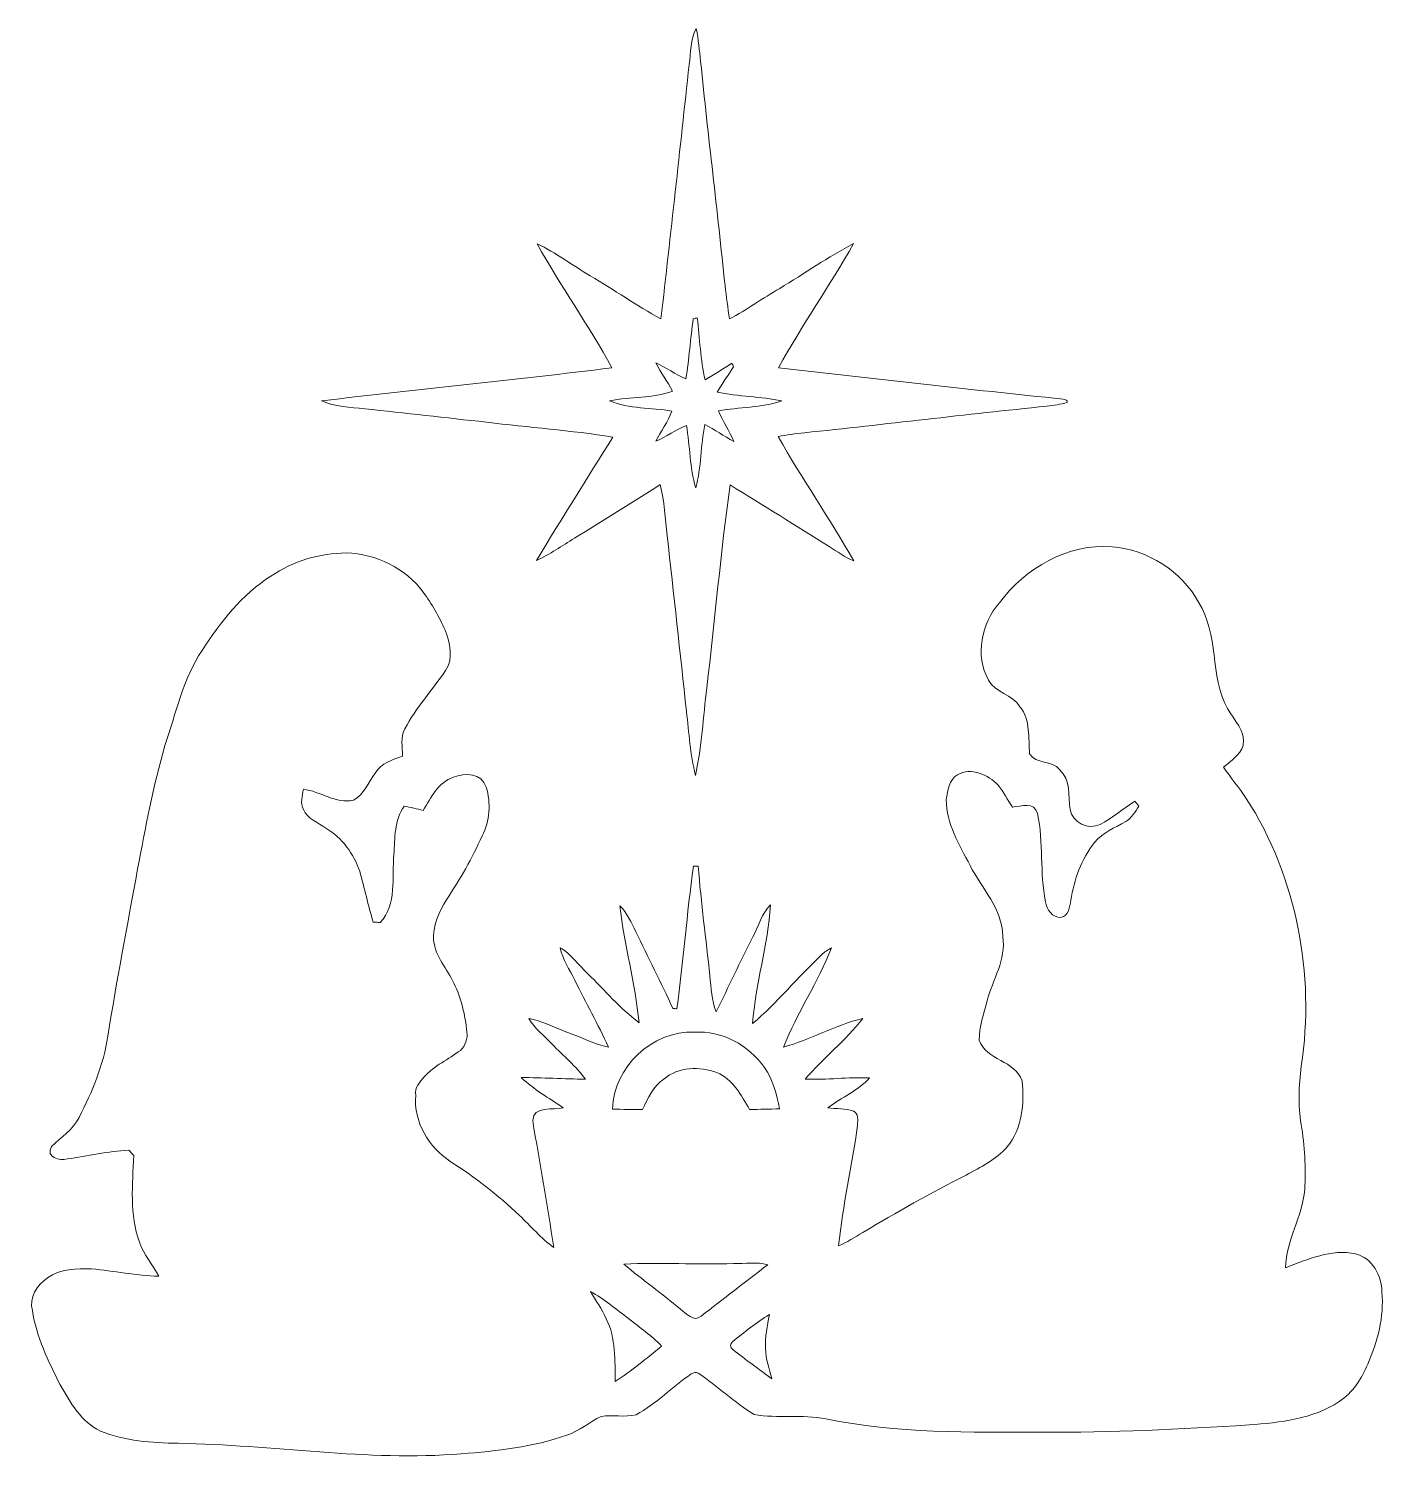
# Model space of a CAD drawing. Header units: centimetres. Extents: x -15.2 to 15.2, y -16.1 to 16.
import ezdxf

# ---------------------------------------------------------------- set-up
doc = ezdxf.new("R2010")
doc.units = ezdxf.units.CM
doc.header["$MEASUREMENT"] = 0
doc.layers.add('Layer 1', color=7, linetype='Continuous')

msp = doc.modelspace()

# ---------------------------------------------------------------- linework, layer by layer
at = {"layer": 'Layer 1', "lineweight": 9}
for points, knots in [([(-0.39778, 15.19242), (-0.36039, 15.46194), (-0.37485, 15.75299), (-0.23762, 15.99711), (-0.23762, 15.99711), (-0.18823, 15.7544), (-0.16812, 15.5071), (-0.14061, 15.26157), (-0.14061, 15.26157), (0.02908, 13.58481), (0.23334, 11.91194), (0.40585, 10.23554), (0.40585, 10.23554), (0.43442, 9.98719), (0.46864, 9.73954), (0.50498, 9.49189), (0.50498, 9.49189), (0.89727, 9.68944), (1.24934, 9.95614), (1.63069, 10.17345), (1.63069, 10.17345), (2.18632, 10.504), (2.71372, 10.88254), (3.2891, 11.17922), (3.2891, 11.17922), (2.75323, 10.23625), (2.1274, 9.34619), (1.60388, 8.39651), (1.60388, 8.39651), (3.72972, 8.14639), (5.85838, 7.9132), (7.98669, 7.6906), (7.98669, 7.6906), (8.03043, 7.68108), (8.08758, 7.67579), (8.07594, 7.61546), (8.07594, 7.61546), (7.92742, 7.57066), (7.77149, 7.55514), (7.61874, 7.53362), (7.61874, 7.53362), (5.80617, 7.34911), (3.99748, 7.12686), (2.18526, 6.93813), (2.18526, 6.93813), (1.98806, 6.91767), (1.79226, 6.88839), (1.59753, 6.85381), (1.59753, 6.85381), (2.12987, 5.90696), (2.75641, 5.01372), (3.28945, 4.06652), (3.28945, 4.06652), (3.09401, 4.14942), (2.92045, 4.2736), (2.74088, 4.38472), (2.74088, 4.38472), (2.00252, 4.85004), (1.26169, 5.31182), (0.51803, 5.76937), (0.51803, 5.76937), (0.3113, 4.25737), (0.17654, 2.73619), (-0.00126, 1.22066), (-0.00126, 1.22066), (-0.08487, 0.56555), (-0.11168, -0.09944), (-0.25667, -0.74537), (-0.25667, -0.74537), (-0.37379, -0.27406), (-0.40166, 0.21136), (-0.45881, 0.69184), (-0.45881, 0.69184), (-0.59816, 2.00559), (-0.74597, 3.31827), (-0.89202, 4.63131), (-0.89202, 4.63131), (-0.93224, 5.01372), (-0.95588, 5.40037), (-1.04866, 5.77502), (-1.04866, 5.77502), (-1.68119, 5.36509), (-2.32677, 4.97562), (-2.96495, 4.57416), (-2.96495, 4.57416), (-3.24541, 4.39954), (-3.52234, 4.21821), (-3.81938, 4.07287), (-3.81938, 4.07287), (-3.26482, 5.0042), (-2.67885, 5.91684), (-2.10981, 6.8397), (-2.10981, 6.8397), (-3.0475, 6.99387), (-3.99824, 7.05454), (-4.94051, 7.1759), (-4.94051, 7.1759), (-5.85138, 7.27221), (-6.7612, 7.37945), (-7.67172, 7.47647), (-7.67172, 7.47647), (-7.99627, 7.50963), (-8.33459, 7.51527), (-8.63656, 7.65391), (-8.63656, 7.65391), (-6.4691, 7.91356), (-4.29493, 8.12029), (-2.12886, 8.39369), (-2.12886, 8.39369), (-2.6464, 9.34442), (-3.27963, 10.22778), (-3.80598, 11.17252), (-3.80598, 11.17252), (-3.3837, 10.9792), (-3.01505, 10.68957), (-2.61393, 10.45779), (-2.61393, 10.45779), (-2.08265, 10.14276), (-1.57535, 9.7854), (-1.03102, 9.49189), (-1.03102, 9.49189), (-0.80912, 11.39089), (-0.60592, 13.29201), (-0.39778, 15.19242), (-0.39778, 15.19242), (-0.39778, 15.19242), (-0.39778, 15.19242), (-0.39778, 15.19242)], [0, 0, 0, 0, 0.03030303, 0.03030303, 0.03030303, 0.03030303, 0.06060606, 0.06060606, 0.06060606, 0.06060606, 0.09090909, 0.09090909, 0.09090909, 0.09090909, 0.12121212, 0.12121212, 0.12121212, 0.12121212, 0.15151515, 0.15151515, 0.15151515, 0.15151515, 0.18181818, 0.18181818, 0.18181818, 0.18181818, 0.21212121, 0.21212121, 0.21212121, 0.21212121, 0.24242424, 0.24242424, 0.24242424, 0.24242424, 0.27272727, 0.27272727, 0.27272727, 0.27272727, 0.3030303, 0.3030303, 0.3030303, 0.3030303, 0.33333333, 0.33333333, 0.33333333, 0.33333333, 0.36363636, 0.36363636, 0.36363636, 0.36363636, 0.39393939, 0.39393939, 0.39393939, 0.39393939, 0.42424242, 0.42424242, 0.42424242, 0.42424242, 0.45454545, 0.45454545, 0.45454545, 0.45454545, 0.48484848, 0.48484848, 0.48484848, 0.48484848, 0.51515152, 0.51515152, 0.51515152, 0.51515152, 0.54545455, 0.54545455, 0.54545455, 0.54545455, 0.57575758, 0.57575758, 0.57575758, 0.57575758, 0.60606061, 0.60606061, 0.60606061, 0.60606061, 0.63636364, 0.63636364, 0.63636364, 0.63636364, 0.66666667, 0.66666667, 0.66666667, 0.66666667, 0.6969697, 0.6969697, 0.6969697, 0.6969697, 0.72727273, 0.72727273, 0.72727273, 0.72727273, 0.75757576, 0.75757576, 0.75757576, 0.75757576, 0.78787879, 0.78787879, 0.78787879, 0.78787879, 0.81818182, 0.81818182, 0.81818182, 0.81818182, 0.84848485, 0.84848485, 0.84848485, 0.84848485, 0.87878788, 0.87878788, 0.87878788, 0.87878788, 0.90909091, 0.90909091, 0.90909091, 0.90909091, 0.93939394, 0.93939394, 0.93939394, 0.93939394, 1, 1, 1, 1]), ([(-0.30465, 9.49153), (-0.36815, 9.04456), (-0.40131, 8.59371), (-0.46939, 8.14745), (-0.46939, 8.14745), (-0.70681, 8.2427), (-0.91001, 8.40498), (-1.14638, 8.5027), (-1.14638, 8.5027), (-1.0349, 8.28433), (-0.88426, 8.08889), (-0.76996, 7.87193), (-0.76996, 7.87193), (-1.21764, 7.69307), (-1.71576, 7.75657), (-2.18072, 7.65356), (-2.18072, 7.65356), (-1.74081, 7.46341), (-1.24903, 7.50963), (-0.78584, 7.42179), (-0.78584, 7.42179), (-0.87262, 7.17978), (-1.03066, 6.97446), (-1.14426, 6.74586), (-1.14426, 6.74586), (-0.9086, 6.85064), (-0.70046, 7.00868), (-0.45881, 7.10217), (-0.45881, 7.10217), (-0.38014, 6.63721), (-0.38543, 6.1599), (-0.25173, 5.70411), (-0.25173, 5.70411), (-0.11944, 6.16413), (-0.14484, 6.65379), (-0.04712, 7.12122), (-0.04712, 7.12122), (0.18007, 7.01221), (0.38115, 6.85769), (0.60552, 6.74339), (0.60552, 6.74339), (0.49686, 6.97587), (0.35999, 7.19389), (0.25733, 7.42884), (0.25733, 7.42884), (0.73005, 7.51104), (1.21935, 7.49693), (1.67832, 7.65356), (1.67832, 7.65356), (1.20136, 7.7534), (0.70818, 7.74317), (0.23157, 7.84935), (0.23157, 7.84935), (0.3487, 8.04267), (0.47393, 8.23035), (0.59952, 8.41838), (0.59952, 8.41838), (0.58859, 8.43779), (0.56636, 8.47694), (0.55542, 8.49635), (0.55542, 8.49635), (0.35858, 8.36899), (0.15996, 8.2434), (-0.03971, 8.12064), (-0.03971, 8.12064), (-0.14554, 8.57819), (-0.16177, 9.04985), (-0.21575, 9.51517), (-0.21575, 9.51517), (-0.23797, 9.50917), (-0.28242, 9.49753), (-0.30465, 9.49153)], [0, 0, 0, 0, 0.05263158, 0.05263158, 0.05263158, 0.05263158, 0.10526316, 0.10526316, 0.10526316, 0.10526316, 0.15789474, 0.15789474, 0.15789474, 0.15789474, 0.21052632, 0.21052632, 0.21052632, 0.21052632, 0.26315789, 0.26315789, 0.26315789, 0.26315789, 0.31578947, 0.31578947, 0.31578947, 0.31578947, 0.36842105, 0.36842105, 0.36842105, 0.36842105, 0.42105263, 0.42105263, 0.42105263, 0.42105263, 0.47368421, 0.47368421, 0.47368421, 0.47368421, 0.52631579, 0.52631579, 0.52631579, 0.52631579, 0.57894737, 0.57894737, 0.57894737, 0.57894737, 0.63157895, 0.63157895, 0.63157895, 0.63157895, 0.68421053, 0.68421053, 0.68421053, 0.68421053, 0.73684211, 0.73684211, 0.73684211, 0.73684211, 0.78947368, 0.78947368, 0.78947368, 0.78947368, 0.84210526, 0.84210526, 0.84210526, 0.84210526, 0.89473684, 0.89473684, 0.89473684, 0.89473684, 1, 1, 1, 1]), ([(6.5597, 3.12672), (7.1372, 3.90918), (8.09111, 4.45951), (9.08277, 4.38296), (9.08277, 4.38296), (9.87968, 4.31134), (10.63499, 3.84462), (11.01987, 3.13765), (11.01987, 3.13765), (11.48025, 2.42081), (11.26929, 1.49406), (11.66722, 0.75287), (11.66722, 0.75287), (11.8168, 0.49852), (12.07538, 0.24946), (12.02, -0.07368), (12.02, -0.07368), (11.95226, -0.28747), (11.74624, -0.4187), (11.58079, -0.55628), (11.58079, -0.55628), (11.73989, -0.79758), (11.92969, -1.01701), (12.08985, -1.25796), (12.08985, -1.25796), (13.22015, -3.01726), (13.63607, -5.20237), (13.32245, -7.26224), (13.32245, -7.26224), (13.27059, -7.69615), (13.24484, -8.13818), (13.31928, -8.5714), (13.31928, -8.5714), (13.3983, -9.05223), (13.42864, -9.54189), (13.39901, -10.02872), (13.39901, -10.02872), (13.34715, -10.63691), (12.98731, -11.16643), (12.96756, -11.78132), (12.96756, -11.78132), (13.46991, -11.5947), (13.99026, -11.35093), (14.5413, -11.46911), (14.5413, -11.46911), (14.91912, -11.56436), (15.1255, -11.96088), (15.12867, -12.32636), (15.12867, -12.32636), (15.18477, -12.88446), (15.03166, -13.43655), (14.81294, -13.94385), (14.81294, -13.94385), (14.67606, -14.27299), (14.47286, -14.5852), (14.16877, -14.78205), (14.16877, -14.78205), (13.57786, -15.17822), (12.84514, -15.24877), (12.15441, -15.30486), (12.15441, -15.30486), (10.60924, -15.39694), (9.0623, -15.48478), (7.51397, -15.46608), (7.51397, -15.46608), (5.89613, -15.47208), (4.25818, -15.49713), (2.66574, -15.16693), (2.66574, -15.16693), (2.13587, -15.06356), (1.58765, -15.16305), (1.05884, -15.07485), (1.05884, -15.07485), (0.61716, -14.79933), (0.23863, -14.43315), (-0.19423, -14.14423), (-0.19423, -14.14423), (-0.24397, -14.10965), (-0.305, -14.13505), (-0.35086, -14.16257), (-0.35086, -14.16257), (-0.77455, -14.45079), (-1.13509, -14.82897), (-1.58594, -15.07768), (-1.58594, -15.07768), (-1.84276, -15.14012), (-2.11369, -15.07309), (-2.37334, -15.11331), (-2.37334, -15.11331), (-2.63475, -15.24136), (-2.85877, -15.44492), (-3.14099, -15.53382), (-3.14099, -15.53382), (-3.89876, -15.80546), (-4.70768, -15.88765), (-5.50495, -15.95362), (-5.50495, -15.95362), (-7.62585, -16.12154), (-9.73547, -15.75148), (-11.85354, -15.7155), (-11.85354, -15.7155), (-12.44198, -15.70985), (-13.04382, -15.6654), (-13.59521, -15.4428), (-13.59521, -15.4428), (-14.02419, -15.23396), (-14.27148, -14.80392), (-14.4962, -14.40422), (-14.4962, -14.40422), (-14.76925, -13.87929), (-15.02219, -13.33072), (-15.12027, -12.74335), (-15.12027, -12.74335), (-15.20352, -12.45336), (-15.01549, -12.16373), (-14.78054, -12.00992), (-14.78054, -12.00992), (-14.49938, -11.80178), (-14.12896, -11.80143), (-13.79523, -11.80284), (-13.79523, -11.80284), (-13.29323, -11.85787), (-12.79475, -11.95206), (-12.28887, -11.97288), (-12.28887, -11.97288), (-12.41975, -11.71182), (-12.62965, -11.49381), (-12.7175, -11.21158), (-12.7175, -11.21158), (-12.94715, -10.58928), (-12.87625, -9.91442), (-12.84555, -9.26601), (-12.84555, -9.26601), (-12.88365, -9.2258), (-12.92211, -9.18558), (-12.96021, -9.14572), (-12.96021, -9.14572), (-13.42587, -9.16371), (-13.87884, -9.28471), (-14.33992, -9.34045), (-14.33992, -9.34045), (-14.50149, -9.39019), (-14.82817, -9.3087), (-14.69517, -9.06528), (-14.69517, -9.06528), (-14.47892, -8.85785), (-14.20834, -8.69028), (-14.07463, -8.41159), (-14.07463, -8.41159), (-13.77407, -7.83973), (-13.52677, -7.23119), (-13.42975, -6.58914), (-13.42975, -6.58914), (-13.22832, -5.33607), (-12.98878, -4.08971), (-12.76159, -2.84158), (-12.76159, -2.84158), (-12.58203, -1.91377), (-12.41234, -0.98173), (-12.14917, -0.07298), (-12.14917, -0.07298), (-11.90187, 0.64739), (-11.74806, 1.41786), (-11.31556, 2.05886), (-11.31556, 2.05886), (-10.8961, 2.68998), (-10.4255, 3.31827), (-9.7718, 3.72432), (-9.7718, 3.72432), (-9.27721, 4.06158), (-8.68065, 4.23832), (-8.08341, 4.24255), (-8.08341, 4.24255), (-7.41772, 4.22562), (-6.7559, 3.90459), (-6.36079, 3.36308), (-6.36079, 3.36308), (-6.16535, 3.0999), (-6.00096, 2.81345), (-5.86973, 2.51324), (-5.86973, 2.51324), (-5.76001, 2.2289), (-5.67394, 1.88035), (-5.85632, 1.60766), (-5.85632, 1.60766), (-6.16359, 1.1748), (-6.51637, 0.77051), (-6.77072, 0.30167), (-6.77072, 0.30167), (-6.87726, 0.11646), (-6.82152, -0.11073), (-6.82046, -0.31181), (-6.82046, -0.31181), (-7.04624, -0.38907), (-7.30483, -0.46985), (-7.43394, -0.68999), (-7.43394, -0.68999), (-7.59199, -0.89283), (-7.68477, -1.16976), (-7.92078, -1.30135), (-7.92078, -1.30135), (-8.3247, -1.38602), (-8.65985, -1.10027), (-9.04614, -1.05229), (-9.04614, -1.05229), (-9.06836, -1.20116), (-9.12093, -1.36485), (-9.04508, -1.50808), (-9.04508, -1.50808), (-8.95195, -1.71939), (-8.71523, -1.79877), (-8.54167, -1.92683), (-8.54167, -1.92683), (-8.1776, -2.1399), (-7.9176, -2.49797), (-7.78355, -2.89344), (-7.78355, -2.89344), (-7.67172, -3.2702), (-7.59834, -3.65755), (-7.47839, -4.03185), (-7.47839, -4.03185), (-7.42795, -4.03573), (-7.37715, -4.03961), (-7.3267, -4.04349), (-7.3267, -4.04349), (-6.94147, -3.63392), (-7.06494, -3.02855), (-7.01661, -2.51808), (-7.01661, -2.51808), (-6.99156, -2.15049), (-7.01096, -1.75079), (-6.78836, -1.4347), (-6.78836, -1.4347), (-6.64407, -1.45869), (-6.5012, -1.49361), (-6.35938, -1.52925), (-6.35938, -1.52925), (-6.18652, -1.24208), (-6.02424, -0.90024), (-5.68205, -0.78559), (-5.68205, -0.78559), (-5.4224, -0.68858), (-5.0474, -0.68081), (-4.9472, -1.00819), (-4.9472, -1.00819), (-4.84172, -1.36379), (-4.85937, -1.76843), (-5.03929, -2.09863), (-5.03929, -2.09863), (-5.25801, -2.60028), (-5.53812, -3.07124), (-5.83374, -3.5302), (-5.83374, -3.5302), (-6.01119, -3.80043), (-6.14525, -4.11863), (-6.12514, -4.44813), (-6.12514, -4.44813), (-6.08316, -4.80867), (-5.82492, -5.08595), (-5.6697, -5.40133), (-5.6697, -5.40133), (-5.50354, -5.74212), (-5.41958, -6.11818), (-5.37795, -6.49318), (-5.37795, -6.49318), (-5.35749, -6.64311), (-5.41288, -6.80221), (-5.52083, -6.90769), (-5.52083, -6.90769), (-5.79282, -7.10701), (-6.1082, -7.25271), (-6.34104, -7.50177), (-6.34104, -7.50177), (-6.43664, -7.6196), (-6.56188, -7.74625), (-6.52695, -7.91664), (-6.52695, -7.91664), (-6.58022, -8.50931), (-6.23415, -9.07693), (-5.75155, -9.3976), (-5.75155, -9.3976), (-5.20086, -9.75179), (-4.67944, -10.15219), (-4.20638, -10.60551), (-4.20638, -10.60551), (-3.94885, -10.84681), (-3.72025, -11.11951), (-3.43415, -11.32941), (-3.43415, -11.32941), (-3.57279, -10.37656), (-3.74953, -9.42864), (-3.90581, -8.47897), (-3.90581, -8.47897), (-3.89594, -8.13995), (-3.4345, -8.25425), (-3.22037, -8.19357), (-3.22037, -8.19357), (-3.54175, -7.97908), (-3.88006, -7.78541), (-4.16228, -7.51835), (-4.16228, -7.51835), (-3.6825, -7.51659), (-3.20308, -7.5494), (-2.7233, -7.55575), (-2.7233, -7.55575), (-2.93603, -7.25941), (-3.21931, -7.02658), (-3.47225, -6.76694), (-3.47225, -6.76694), (-3.65217, -6.58067), (-3.86136, -6.41733), (-3.99365, -6.1905), (-3.99365, -6.1905), (-3.70085, -6.24059), (-3.43874, -6.38946), (-3.1618, -6.49001), (-3.1618, -6.49001), (-2.84395, -6.60713), (-2.53704, -6.75918), (-2.20542, -6.83538), (-2.20542, -6.83538), (-2.44283, -6.32914), (-2.7106, -5.83772), (-2.96072, -5.33783), (-2.96072, -5.33783), (-3.07714, -5.09724), (-3.23271, -4.87111), (-3.29304, -4.60794), (-3.29304, -4.60794), (-3.03869, -4.74517), (-2.87888, -4.99705), (-2.67144, -5.19002), (-2.67144, -5.19002), (-2.29149, -5.55903), (-1.94612, -5.9686), (-1.52032, -6.28716), (-1.52032, -6.28716), (-1.61275, -5.40592), (-1.84629, -4.54479), (-1.95424, -3.66673), (-1.95424, -3.66673), (-1.78949, -3.829), (-1.68859, -4.04173), (-1.59052, -4.24846), (-1.59052, -4.24846), (-1.31607, -4.82243), (-1.02714, -5.38934), (-0.76467, -5.96825), (-0.76467, -5.96825), (-0.74139, -5.97036), (-0.69553, -5.9746), (-0.67259, -5.97671), (-0.67259, -5.97671), (-0.53254, -4.91238), (-0.44576, -3.84206), (-0.30394, -2.77808), (-0.30394, -2.77808), (-0.26796, -2.77737), (-0.23127, -2.77702), (-0.19493, -2.77702), (-0.19493, -2.77702), (-0.1332, -3.59899), (-0.01854, -4.41567), (0.06471, -5.23553), (0.06471, -5.23553), (0.09893, -5.5054), (0.09999, -5.78939), (0.209, -6.04409), (0.209, -6.04409), (0.48346, -5.48247), (0.74628, -4.91521), (1.03203, -4.35958), (1.03203, -4.35958), (1.16114, -4.12075), (1.22958, -3.84382), (1.42467, -3.64556), (1.42467, -3.64556), (1.36505, -4.54373), (1.09447, -5.41262), (1.02109, -6.30938), (1.02109, -6.30938), (1.57672, -5.83807), (2.03674, -5.26587), (2.56661, -4.76704), (2.56661, -4.76704), (2.63364, -4.70283), (2.71266, -4.65415), (2.7938, -4.61005), (2.7938, -4.61005), (2.495, -5.37946), (2.0191, -6.06844), (1.71395, -6.83573), (1.71395, -6.83573), (2.32284, -6.66604), (2.87882, -6.34149), (3.49512, -6.19403), (3.49512, -6.19403), (3.10566, -6.6858), (2.60824, -7.07738), (2.2036, -7.55575), (2.2036, -7.55575), (2.68514, -7.56704), (3.16563, -7.50918), (3.64752, -7.524), (3.64752, -7.524), (3.38611, -7.81328), (3.01958, -7.96603), (2.70949, -8.19286), (2.70949, -8.19286), (2.89787, -8.22426), (3.10036, -8.20204), (3.28204, -8.26977), (3.28204, -8.26977), (3.40164, -8.32163), (3.378, -8.47897), (3.37835, -8.5848), (3.37835, -8.5848), (3.25382, -9.48862), (3.04533, -10.38185), (2.95184, -11.2899), (2.95184, -11.2899), (3.14446, -11.21264), (3.31838, -11.09728), (3.49653, -10.99251), (3.49653, -10.99251), (4.25218, -10.53637), (5.02194, -10.10245), (5.80899, -9.7024), (5.80899, -9.7024), (6.13813, -9.52813), (6.47751, -9.3528), (6.73151, -9.07375), (6.73151, -9.07375), (7.06417, -8.66347), (7.12344, -8.09832), (7.06488, -7.59208), (7.06488, -7.59208), (6.91883, -7.12712), (6.25032, -7.14335), (6.10532, -6.67592), (6.10532, -6.67592), (6.09509, -6.37465), (6.21186, -6.0889), (6.28136, -5.80103), (6.28136, -5.80103), (6.40554, -5.31843), (6.71281, -4.87675), (6.63202, -4.35358), (6.63202, -4.35358), (6.62285, -3.73375), (6.16212, -3.28255), (5.89754, -2.76044), (5.89754, -2.76044), (5.65941, -2.29689), (5.36237, -1.82487), (5.3652, -1.28442), (5.3652, -1.28442), (5.39342, -1.08616), (5.42693, -0.84098), (5.61637, -0.72738), (5.61637, -0.72738), (5.92576, -0.5524), (6.30323, -0.73338), (6.53113, -0.95986), (6.53113, -0.95986), (6.65001, -1.11544), (6.74385, -1.28936), (6.84757, -1.45587), (6.84757, -1.45587), (7.04407, -1.434), (7.3464, -1.32005), (7.40743, -1.60051), (7.40743, -1.60051), (7.55383, -2.24821), (7.45576, -2.92554), (7.59087, -3.57641), (7.59087, -3.57641), (7.6138, -3.74434), (7.74433, -3.94119), (7.93342, -3.92743), (7.93342, -3.92743), (8.10945, -3.90026), (8.13309, -3.68119), (8.15743, -3.54431), (8.15743, -3.54431), (8.23328, -3.07935), (8.39097, -2.61792), (8.68977, -2.24679), (8.68977, -2.24679), (8.87498, -2.02701), (9.14415, -1.91518), (9.38897, -1.77901), (9.38897, -1.77901), (9.52762, -1.70387), (9.59641, -1.55429), (9.6839, -1.43153), (9.6839, -1.43153), (9.65215, -1.39519), (9.62076, -1.35921), (9.5897, -1.32287), (9.5897, -1.32287), (9.33183, -1.49573), (9.09124, -1.69999), (8.8136, -1.84075), (8.8136, -1.84075), (8.55183, -1.97551), (8.18495, -1.80053), (8.14332, -1.50843), (8.14332, -1.50843), (8.09852, -1.20363), (8.15989, -0.84309), (7.90167, -0.61485), (7.90167, -0.61485), (7.74045, -0.39401), (7.37144, -0.49878), (7.23421, -0.26207), (7.23421, -0.26207), (7.19964, 0.09142), (7.26032, 0.49782), (7.01584, 0.7945), (7.01584, 0.7945), (6.85145, 1.07249), (6.45846, 1.10107), (6.31135, 1.39422), (6.31135, 1.39422), (6.00161, 1.94703), (6.15224, 2.66352), (6.5597, 3.12672), (6.5597, 3.12672), (6.5597, 3.12672), (6.5597, 3.12672), (6.5597, 3.12672)], [0, 0, 0, 0, 0.00746269, 0.00746269, 0.00746269, 0.00746269, 0.01492537, 0.01492537, 0.01492537, 0.01492537, 0.02238806, 0.02238806, 0.02238806, 0.02238806, 0.02985075, 0.02985075, 0.02985075, 0.02985075, 0.03731343, 0.03731343, 0.03731343, 0.03731343, 0.04477612, 0.04477612, 0.04477612, 0.04477612, 0.05223881, 0.05223881, 0.05223881, 0.05223881, 0.05970149, 0.05970149, 0.05970149, 0.05970149, 0.06716418, 0.06716418, 0.06716418, 0.06716418, 0.07462687, 0.07462687, 0.07462687, 0.07462687, 0.08208955, 0.08208955, 0.08208955, 0.08208955, 0.08955224, 0.08955224, 0.08955224, 0.08955224, 0.09701493, 0.09701493, 0.09701493, 0.09701493, 0.10447761, 0.10447761, 0.10447761, 0.10447761, 0.1119403, 0.1119403, 0.1119403, 0.1119403, 0.11940299, 0.11940299, 0.11940299, 0.11940299, 0.12686567, 0.12686567, 0.12686567, 0.12686567, 0.13432836, 0.13432836, 0.13432836, 0.13432836, 0.14179104, 0.14179104, 0.14179104, 0.14179104, 0.14925373, 0.14925373, 0.14925373, 0.14925373, 0.15671642, 0.15671642, 0.15671642, 0.15671642, 0.1641791, 0.1641791, 0.1641791, 0.1641791, 0.17164179, 0.17164179, 0.17164179, 0.17164179, 0.17910448, 0.17910448, 0.17910448, 0.17910448, 0.18656716, 0.18656716, 0.18656716, 0.18656716, 0.19402985, 0.19402985, 0.19402985, 0.19402985, 0.20149254, 0.20149254, 0.20149254, 0.20149254, 0.20895522, 0.20895522, 0.20895522, 0.20895522, 0.21641791, 0.21641791, 0.21641791, 0.21641791, 0.2238806, 0.2238806, 0.2238806, 0.2238806, 0.23134328, 0.23134328, 0.23134328, 0.23134328, 0.23880597, 0.23880597, 0.23880597, 0.23880597, 0.24626866, 0.24626866, 0.24626866, 0.24626866, 0.25373134, 0.25373134, 0.25373134, 0.25373134, 0.26119403, 0.26119403, 0.26119403, 0.26119403, 0.26865672, 0.26865672, 0.26865672, 0.26865672, 0.2761194, 0.2761194, 0.2761194, 0.2761194, 0.28358209, 0.28358209, 0.28358209, 0.28358209, 0.29104478, 0.29104478, 0.29104478, 0.29104478, 0.29850746, 0.29850746, 0.29850746, 0.29850746, 0.30597015, 0.30597015, 0.30597015, 0.30597015, 0.31343284, 0.31343284, 0.31343284, 0.31343284, 0.32089552, 0.32089552, 0.32089552, 0.32089552, 0.32835821, 0.32835821, 0.32835821, 0.32835821, 0.3358209, 0.3358209, 0.3358209, 0.3358209, 0.34328358, 0.34328358, 0.34328358, 0.34328358, 0.35074627, 0.35074627, 0.35074627, 0.35074627, 0.35820896, 0.35820896, 0.35820896, 0.35820896, 0.36567164, 0.36567164, 0.36567164, 0.36567164, 0.37313433, 0.37313433, 0.37313433, 0.37313433, 0.38059701, 0.38059701, 0.38059701, 0.38059701, 0.3880597, 0.3880597, 0.3880597, 0.3880597, 0.39552239, 0.39552239, 0.39552239, 0.39552239, 0.40298507, 0.40298507, 0.40298507, 0.40298507, 0.41044776, 0.41044776, 0.41044776, 0.41044776, 0.41791045, 0.41791045, 0.41791045, 0.41791045, 0.42537313, 0.42537313, 0.42537313, 0.42537313, 0.43283582, 0.43283582, 0.43283582, 0.43283582, 0.44029851, 0.44029851, 0.44029851, 0.44029851, 0.44776119, 0.44776119, 0.44776119, 0.44776119, 0.45522388, 0.45522388, 0.45522388, 0.45522388, 0.46268657, 0.46268657, 0.46268657, 0.46268657, 0.47014925, 0.47014925, 0.47014925, 0.47014925, 0.47761194, 0.47761194, 0.47761194, 0.47761194, 0.48507463, 0.48507463, 0.48507463, 0.48507463, 0.49253731, 0.49253731, 0.49253731, 0.49253731, 0.5, 0.5, 0.5, 0.5, 0.50746269, 0.50746269, 0.50746269, 0.50746269, 0.51492537, 0.51492537, 0.51492537, 0.51492537, 0.52238806, 0.52238806, 0.52238806, 0.52238806, 0.52985075, 0.52985075, 0.52985075, 0.52985075, 0.53731343, 0.53731343, 0.53731343, 0.53731343, 0.54477612, 0.54477612, 0.54477612, 0.54477612, 0.55223881, 0.55223881, 0.55223881, 0.55223881, 0.55970149, 0.55970149, 0.55970149, 0.55970149, 0.56716418, 0.56716418, 0.56716418, 0.56716418, 0.57462687, 0.57462687, 0.57462687, 0.57462687, 0.58208955, 0.58208955, 0.58208955, 0.58208955, 0.58955224, 0.58955224, 0.58955224, 0.58955224, 0.59701493, 0.59701493, 0.59701493, 0.59701493, 0.60447761, 0.60447761, 0.60447761, 0.60447761, 0.6119403, 0.6119403, 0.6119403, 0.6119403, 0.61940299, 0.61940299, 0.61940299, 0.61940299, 0.62686567, 0.62686567, 0.62686567, 0.62686567, 0.63432836, 0.63432836, 0.63432836, 0.63432836, 0.64179104, 0.64179104, 0.64179104, 0.64179104, 0.64925373, 0.64925373, 0.64925373, 0.64925373, 0.65671642, 0.65671642, 0.65671642, 0.65671642, 0.6641791, 0.6641791, 0.6641791, 0.6641791, 0.67164179, 0.67164179, 0.67164179, 0.67164179, 0.67910448, 0.67910448, 0.67910448, 0.67910448, 0.68656716, 0.68656716, 0.68656716, 0.68656716, 0.69402985, 0.69402985, 0.69402985, 0.69402985, 0.70149254, 0.70149254, 0.70149254, 0.70149254, 0.70895522, 0.70895522, 0.70895522, 0.70895522, 0.71641791, 0.71641791, 0.71641791, 0.71641791, 0.7238806, 0.7238806, 0.7238806, 0.7238806, 0.73134328, 0.73134328, 0.73134328, 0.73134328, 0.73880597, 0.73880597, 0.73880597, 0.73880597, 0.74626866, 0.74626866, 0.74626866, 0.74626866, 0.75373134, 0.75373134, 0.75373134, 0.75373134, 0.76119403, 0.76119403, 0.76119403, 0.76119403, 0.76865672, 0.76865672, 0.76865672, 0.76865672, 0.7761194, 0.7761194, 0.7761194, 0.7761194, 0.78358209, 0.78358209, 0.78358209, 0.78358209, 0.79104478, 0.79104478, 0.79104478, 0.79104478, 0.79850746, 0.79850746, 0.79850746, 0.79850746, 0.80597015, 0.80597015, 0.80597015, 0.80597015, 0.81343284, 0.81343284, 0.81343284, 0.81343284, 0.82089552, 0.82089552, 0.82089552, 0.82089552, 0.82835821, 0.82835821, 0.82835821, 0.82835821, 0.8358209, 0.8358209, 0.8358209, 0.8358209, 0.84328358, 0.84328358, 0.84328358, 0.84328358, 0.85074627, 0.85074627, 0.85074627, 0.85074627, 0.85820896, 0.85820896, 0.85820896, 0.85820896, 0.86567164, 0.86567164, 0.86567164, 0.86567164, 0.87313433, 0.87313433, 0.87313433, 0.87313433, 0.88059701, 0.88059701, 0.88059701, 0.88059701, 0.8880597, 0.8880597, 0.8880597, 0.8880597, 0.89552239, 0.89552239, 0.89552239, 0.89552239, 0.90298507, 0.90298507, 0.90298507, 0.90298507, 0.91044776, 0.91044776, 0.91044776, 0.91044776, 0.91791045, 0.91791045, 0.91791045, 0.91791045, 0.92537313, 0.92537313, 0.92537313, 0.92537313, 0.93283582, 0.93283582, 0.93283582, 0.93283582, 0.94029851, 0.94029851, 0.94029851, 0.94029851, 0.94776119, 0.94776119, 0.94776119, 0.94776119, 0.95522388, 0.95522388, 0.95522388, 0.95522388, 0.96268657, 0.96268657, 0.96268657, 0.96268657, 0.97014925, 0.97014925, 0.97014925, 0.97014925, 0.97761194, 0.97761194, 0.97761194, 0.97761194, 0.98507463, 0.98507463, 0.98507463, 0.98507463, 1, 1, 1, 1]), ([(-2.11687, -8.22426), (-1.89356, -8.23273), (-1.67025, -8.23202), (-1.44659, -8.23555), (-1.44659, -8.23555), (-1.32136, -7.98508), (-1.20529, -7.71273), (-0.96505, -7.5501), (-0.96505, -7.5501), (-0.63767, -7.27917), (-0.16036, -7.25906), (0.22452, -7.40723), (0.22452, -7.40723), (0.58294, -7.55504), (0.77238, -7.91558), (0.95689, -8.23414), (0.95689, -8.23414), (1.17984, -8.23167), (1.40244, -8.22497), (1.62575, -8.21862), (1.62575, -8.21862), (1.57037, -7.89441), (1.48041, -7.56809), (1.29026, -7.29504), (1.29026, -7.29504), (0.94701, -6.79516), (0.32894, -6.45508), (-0.28313, -6.50165), (-0.28313, -6.50165), (-1.22222, -6.4579), (-2.09605, -7.2887), (-2.11687, -8.22426), (-2.11687, -8.22426), (-2.11687, -8.22426), (-2.11687, -8.22426), (-2.11687, -8.22426)], [0, 0, 0, 0, 0.1, 0.1, 0.1, 0.1, 0.2, 0.2, 0.2, 0.2, 0.3, 0.3, 0.3, 0.3, 0.4, 0.4, 0.4, 0.4, 0.5, 0.5, 0.5, 0.5, 0.6, 0.6, 0.6, 0.6, 0.7, 0.7, 0.7, 0.7, 0.8, 0.8, 0.8, 0.8, 1, 1, 1, 1]), ([(-1.86146, -11.69806), (-1.45118, -12.04943), (-1.00703, -12.36023), (-0.59428, -12.70948), (-0.59428, -12.70948), (-0.46939, -12.79379), (-0.29371, -13.01463), (-0.13143, -12.86682), (-0.13143, -12.86682), (0.36422, -12.47876), (0.86693, -12.09847), (1.36434, -11.71253), (1.36434, -11.71253), (1.11493, -11.6455), (0.85317, -11.69454), (0.59952, -11.68572), (0.59952, -11.68572), (-0.22069, -11.71253), (-1.04231, -11.66243), (-1.86146, -11.69806), (-1.86146, -11.69806), (-1.86146, -11.69806), (-1.86146, -11.69806), (-1.86146, -11.69806)], [0, 0, 0, 0, 0.14285714, 0.14285714, 0.14285714, 0.14285714, 0.28571429, 0.28571429, 0.28571429, 0.28571429, 0.42857143, 0.42857143, 0.42857143, 0.42857143, 0.57142857, 0.57142857, 0.57142857, 0.57142857, 0.71428571, 0.71428571, 0.71428571, 0.71428571, 1, 1, 1, 1]), ([(-2.61076, -12.31225), (-2.49187, -12.5158), (-2.35252, -12.70771), (-2.25728, -12.92467), (-2.25728, -12.92467), (-2.03538, -13.35965), (-2.06395, -13.86059), (-2.05372, -14.33437), (-2.05372, -14.33437), (-1.69283, -14.08954), (-1.35134, -13.81791), (-1.01691, -13.53851), (-1.01691, -13.53851), (-1.23916, -13.30391), (-1.50621, -13.12011), (-1.75774, -12.91938), (-1.75774, -12.91938), (-2.03573, -12.70807), (-2.30349, -12.48123), (-2.61076, -12.31225), (-2.61076, -12.31225), (-2.61076, -12.31225), (-2.61076, -12.31225), (-2.61076, -12.31225)], [0, 0, 0, 0, 0.14285714, 0.14285714, 0.14285714, 0.14285714, 0.28571429, 0.28571429, 0.28571429, 0.28571429, 0.42857143, 0.42857143, 0.42857143, 0.42857143, 0.57142857, 0.57142857, 0.57142857, 0.57142857, 0.71428571, 0.71428571, 0.71428571, 0.71428571, 1, 1, 1, 1]), ([(0.578, -13.43514), (0.51697, -13.47959), (0.50956, -13.57449), (0.58118, -13.61294), (0.58118, -13.61294), (0.86446, -13.8426), (1.16432, -14.0525), (1.45466, -14.2737), (1.45466, -14.2737), (1.40668, -14.04721), (1.3139, -13.82919), (1.31566, -13.59425), (1.31566, -13.59425), (1.30049, -13.33636), (1.35235, -13.08378), (1.40033, -12.8326), (1.40033, -12.8326), (1.10541, -13.00228), (0.84541, -13.22594), (0.578, -13.43514)], [0, 0, 0, 0, 0.16666667, 0.16666667, 0.16666667, 0.16666667, 0.33333333, 0.33333333, 0.33333333, 0.33333333, 0.5, 0.5, 0.5, 0.5, 0.66666667, 0.66666667, 0.66666667, 0.66666667, 1, 1, 1, 1])]:
    msp.add_open_spline(points, degree=3, knots=knots, dxfattribs=at)

doc.saveas('drawing.dxf')
